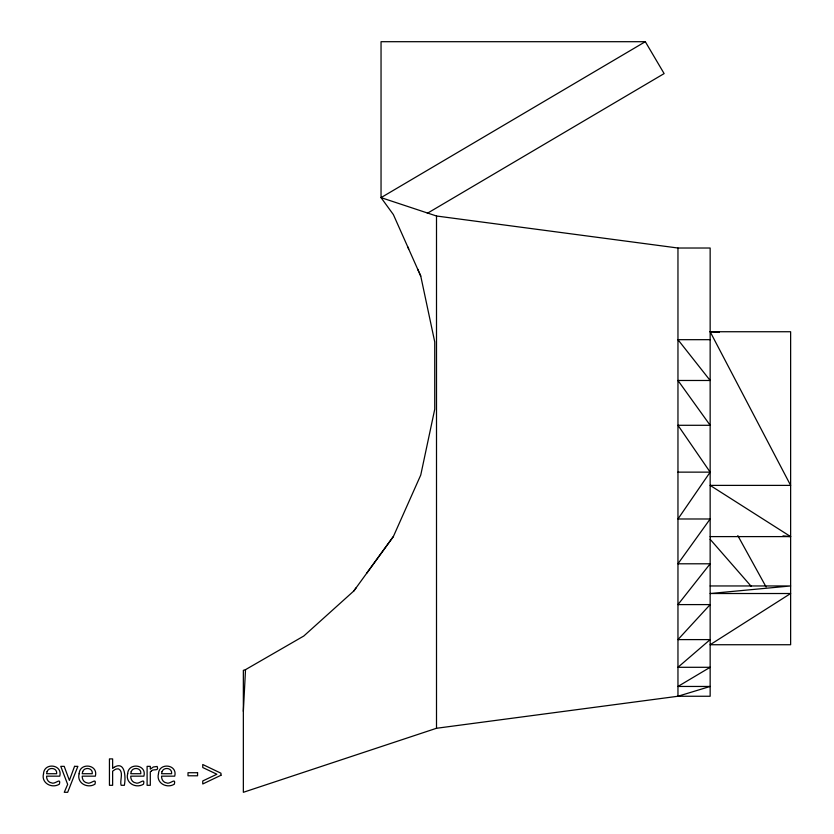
<?xml version="1.0" encoding="UTF-8"?>
<svg xmlns="http://www.w3.org/2000/svg" width="834" height="834" viewBox="0 0 834 834"><rect width="100%" height="100%" fill="white"/><g stroke="black" fill="none" stroke-linecap="round" stroke-linejoin="round"><path stroke-width="1.25" d="M243.351 711.371L245.519 669.65L303.805 636.008L353.824 590.972L356.139 587.782M353.824 590.972L393.377 536.523L420.753 475.036L434.743 409.213L434.743 341.909L420.753 276.085L393.377 214.599L381.044 197.627L381.044 41.7L645.318 41.7L664.125 73.59L427.321 213.306M710.151 339.678L677.959 339.678L710.151 380.481L677.959 380.481L710.151 425.288L677.959 425.288L710.151 472.138L677.959 518.988L710.151 518.988L677.959 563.794L710.151 563.794L677.959 604.598L710.151 604.598L677.959 639.605L710.151 639.605L677.959 667.294L710.151 667.294L677.959 686.455L710.151 686.455L677.959 696.254L436.505 728.27L243.351 792.3L243.351 670.359L245.519 669.65M366.689 573.26L393.377 536.523M645.318 41.7L381.044 197.627L436.505 216.006L677.959 248.021L710.151 248.021L710.151 696.254L677.959 696.254L677.959 248.021M710.151 536.606L790.632 536.606L710.151 485.388L790.632 485.388L710.151 331.734L790.632 331.734L790.632 644.734L710.151 644.734L790.632 593.516L710.151 593.516L790.632 585.958L710.151 585.958M677.959 472.138L710.151 472.138M710.151 331.734L719.231 332.38M782.959 535.887L790.632 536.606M710.151 539.306L751.246 586.375M737.809 535.605L766.102 586.969M407.722 246.822L408.702 249.001M417.667 269.142L418.887 271.894M419.377 272.999L420.753 276.085M436.505 216.006L436.505 728.27M43.524 773.744C40.939 783.105 51.979 788.901 59.391 784.158C61.216 776.84 54.877 784.93 51.489 782.855C48.278 782.469 46.412 779.185 46.61 776.162L59.746 776.162C62.957 764.392 44.119 762.109 43.524 773.744M79.126 773.744C76.54 783.105 87.58 788.901 94.993 784.158C96.817 776.84 90.479 784.93 87.09 782.855C83.88 782.469 82.013 779.185 82.222 776.162L95.347 776.162C98.568 764.392 79.72 762.109 79.126 773.744M127.665 773.744C125.079 783.105 136.119 788.901 143.531 784.158C145.345 776.84 139.017 784.93 135.629 782.855C132.408 782.469 130.552 779.185 130.75 776.162L143.886 776.162C147.097 764.392 128.259 762.109 127.665 773.744M158.481 773.744C155.895 783.105 166.936 788.901 174.348 784.158C176.162 776.84 169.834 784.93 166.446 782.855C163.224 782.469 161.369 779.185 161.567 776.162L174.702 776.162C177.913 764.392 159.075 762.109 158.481 773.744M47.09 771.606L46.61 773.723L56.639 773.723C57.567 767.885 48.904 766.561 47.09 771.606M82.691 771.606L82.222 773.723L92.251 773.723C93.168 767.885 84.505 766.561 82.691 771.606M131.23 771.606L130.75 773.723L140.779 773.723C141.707 767.885 133.044 766.561 131.23 771.606M162.046 771.606L161.567 773.723L171.595 773.723C172.523 767.885 163.86 766.561 162.046 771.606M74.549 766.352L69.389 780.384L64.208 766.352L60.767 766.352L67.658 784.387L64.26 792.3L67.669 792.3L77.875 766.352L74.549 766.352M151.475 770.887L150.297 771.846L150.297 785.305L147.107 785.305L147.107 766.352L150.297 766.352L150.297 769.167L153.341 766.988L157.157 766.456C159.231 771.846 153.675 768.395 151.475 770.887M114.039 767.332L112.632 768.458L112.632 758.898L109.442 758.898L109.442 785.305L112.632 785.305L112.632 771.158L115.092 769.501A5.442 5.442 0 0 1 118.626 768.948C124.078 771.731 119.512 780.77 121.149 785.305L124.339 785.305C125.725 779.039 125.83 760.139 114.039 767.332M220.979 775.266L202.756 783.97L202.756 780.947L216.892 774.244L202.756 767.541L202.756 764.517L220.979 773.222L220.979 775.266M197.575 772.722L188.004 772.722L188.004 775.787L197.575 775.787L197.575 772.722"/></g></svg>
